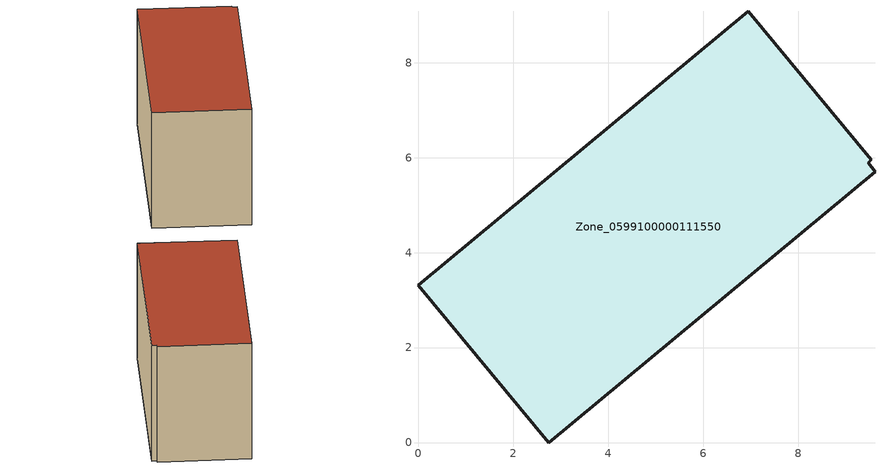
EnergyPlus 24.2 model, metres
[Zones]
Zone_0599100000111550
 floor ground (C_G): 0,3.31 6.94,9.08 9.54,5.95 9.47,5.89 9.62,5.71 2.74,0 z0.46
 wall outside (C_F): 0,3.31 2.74,0 9.62,5.71 9.47,5.89 9.54,5.95 6.94,9.08 0,3.31 z0.46:6.16
 roof outside (C_R): 6.94,9.08 0,3.31 2.74,0 9.62,5.71 9.47,5.89 9.54,5.95 z6.16
[BUILDING]
Pand.0599100000111550: North Axis=0; Terrain=City; Loads Convergence Tolerance Value=0.04; Temperature Convergence Tolerance Value=0.4; Solar Distribution=FullExterior; Maximum Number of Warmup Days=25; Minimum Number of Warmup Days=1
[Site:Location]
Rotterdam.The.Hague.AP_ZH_NLD Design_Conditions: Latitude=51.96; Longitude=4.45; Time Zone=1; Elevation=-4.5
[SITE:GROUNDTEMPERATURE:BUILDINGSURFACE]
18, 18, 18, 18, 18, 18, 18, 18, 18, 18, 18, 18
[MATERIAL] Thermal Absorptance=0.9; Solar Absorptance=0.7; Visible Absorptance=0.7
Name | Roughness | Thickness | Conductivity | Density | Specific Heat
G.TI.1946-1964 | MediumSmooth | 0.15 | 1 | 540 | 1210
F.TI.1946-1964 | Rough | 0.3 | 0.857143 | 1920 | 840
R.TI.1946-1964 | MediumRough | 0.2 | 0.277778 | 1500 | 1000
[CONSTRUCTION]
C_G: G.TI.1946-1964
C_F: F.TI.1946-1964
C_R: R.TI.1946-1964
[ZONE]
Zone_0599100000111550: Type=1; Multiplier=1; Ceiling Height=Autocalculate; Volume=Autocalculate; Floor Area=autocalculate; Part of Total Floor Area=Yes
[ZONEINFILTRATION:DESIGNFLOWRATE]
Infil_Zone_0599100000111550: Zone or ZoneList or Space or SpaceList=Zone_0599100000111550; Schedule=AlwaysOn; Design Flow Rate Calculation Method=Flow/Area; Flow Rate per Floor Area=0.003; Constant Term Coefficient=1; Temperature Term Coefficient=0; Velocity Term Coefficient=0; Velocity Squared Term Coefficient=0
[HVACTEMPLATE:ZONE:IDEALLOADSAIRSYSTEM]
Zone_0599100000111550: Maximum Heating Supply Air Temperature=50; Minimum Cooling Supply Air Temperature=13; Maximum Heating Supply Air Humidity Ratio=0.0156; Minimum Cooling Supply Air Humidity Ratio=0.0077; Heating Limit=NoLimit; Cooling Limit=NoLimit; Dehumidification Control Type=ConstantSensibleHeatRatio; Cooling Sensible Heat Ratio=0.7; Dehumidification Setpoint=60; Humidification Control Type=None; Humidification Setpoint=30; Outdoor Air Method=None; Outdoor Air Flow Rate per Person=0.00944; Outdoor Air Flow Rate per Zone Floor Area=0; Outdoor Air Flow Rate per Zone=0; Demand Controlled Ventilation Type=None; Outdoor Air Economizer Type=NoEconomizer; Heat Recovery Type=None; Sensible Heat Recovery Effectiveness=0.7; Latent Heat Recovery Effectiveness=0.65
[ZONECONTROL:THERMOSTAT]
ThermostatControl_Zone_0599100000111550: Zone or ZoneList=Zone_0599100000111550; Control Type Schedule=DualSetpointControlType; Control 1=Thermostat_Zone_0599100000111550; Temperature Difference Between Cutout And Setpoint=0
[THERMOSTATSETPOINT:DUALSETPOINT]
Thermostat_Zone_0599100000111550: Heating Setpoint Temperature Schedule=HeatingSetpoint_Zone_0599100000111550; Cooling Setpoint Temperature Schedule=CoolingSetpoint_Zone_0599100000111550
[SCHEDULE:COMPACT]
HeatingSetpoint_Zone_0599100000111550: Through: 12/31, For: AllDays, Until: 24:00, 21
CoolingSetpoint_Zone_0599100000111550: Through: 12/31, For: AllDays, Until: 24:00, 24
DualSetpointControlType: Through: 12/31, For: AllDays, Until: 24:00, 4
AlwaysOn: Through: 12/31, For: AllDays, Until: 24:00, 1
